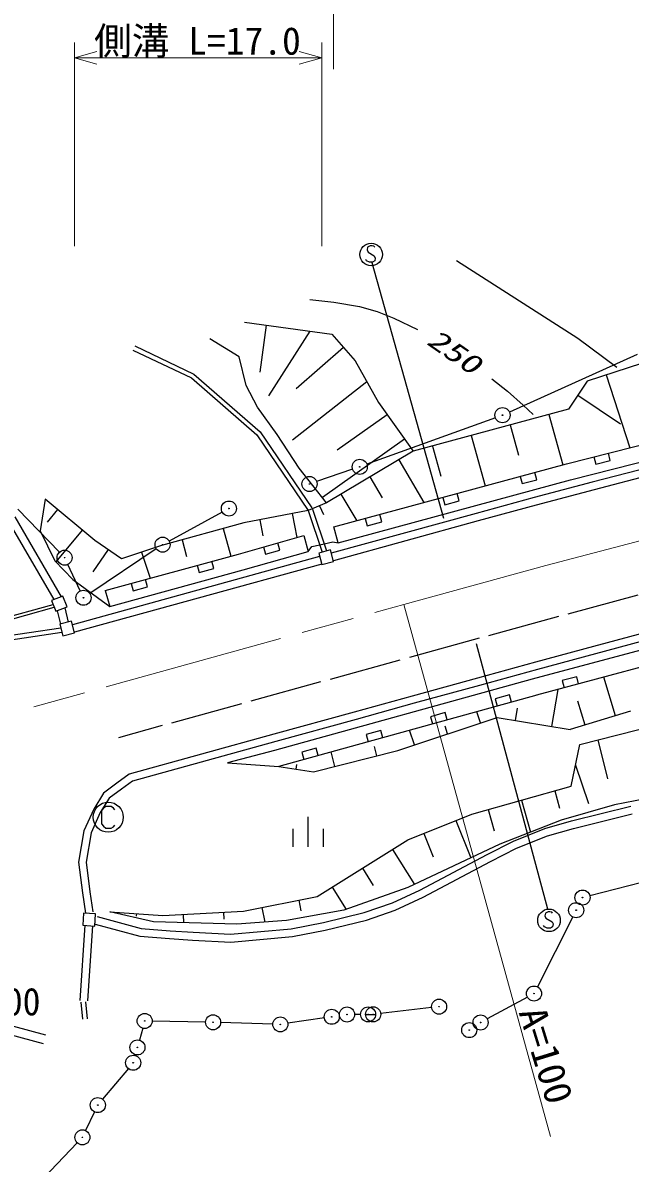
# Model space of a CAD drawing. Units: millimetres, scale not verified. Extents: x 40000 to 680000, y 20000 to 380000.
# Drawn here: x 404060 to 444393, y 243694 to 319438 of the extents above; entities that cross this region are included whole.
import ezdxf
from ezdxf.enums import TextEntityAlignment as Align

# ---------------------------------------------------------------- set-up
doc = ezdxf.new("R2010")
doc.units = ezdxf.units.MM
doc.header["$LTSCALE"] = 1000
doc.linetypes.add('CHAIN', pattern=[18.5, 12, -1.5, 3.5, -1.5])
for name, color, linetype, lineweight in [('M-BGD', 7, 'Continuous', 25), ('M-BGD-EXST', 7, 'Continuous', 25), ('M-BMK', 2, 'CHAIN', 13), ('M-BMK-ROW', 30, 'Continuous', 25), ('M-STR-HTXT', 7, 'Continuous', 13), ('M-STR-STRC', 7, 'Continuous', 25)]:
    doc.layers.add(name, color=color, linetype=linetype, lineweight=lineweight)
doc.styles.add('ＭＳ ゴシック', font='')
doc.styles.get('ＭＳ ゴシック').set_extended_font_data('MS Gothic')

msp = doc.modelspace()

# ---------------------------------------------------------------- linework, layer by layer
at = {"layer": 'M-BGD'}
for p, q in [((418774, 299546), (424573, 298765)), ((420224, 299351), (419803, 296227)), ((418433, 297247), (416478, 298457)), ((423123, 298960), (420381, 294667)), ((424573, 298765), (426130, 296987)), ((411368, 297703), (415261, 295855)), ((411497, 297974), (415427, 296108)), ((425351, 297876), (422202, 295117)), ((449061, 298088), (441537, 295644)), ((418894, 295338), (418433, 297247)), ((426130, 296987), (427677, 294211)), ((415261, 295855), (419597, 292069)), ((415427, 296108), (419823, 292270)), ((426904, 295599), (421960, 291710)), ((441537, 295644), (440289, 293779)), ((442791, 296051), (444362, 291217)), ((419643, 293914), (418894, 295338)), ((440913, 294711), (443751, 292811)), ((420959, 292094), (419643, 293914)), ((427677, 294211), (429978, 290977)), ((428252, 293403), (424933, 291042)), ((440289, 293779), (429978, 290977)), ((439000, 293429), (439912, 290074)), ((436422, 292728), (436969, 290717)), ((440154, 290140), (449387, 292503)), ((419597, 292069), (423010, 287050)), ((419823, 292270), (423259, 287219)), ((422410, 289862), (420959, 292094)), ((429403, 291786), (423952, 287909)), ((433844, 292028), (434755, 288677)), ((429978, 290977), (424223, 287565)), ((431267, 291327), (431813, 289318)), ((440435, 289076), (449652, 291435)), ((424704, 285953), (440154, 290140)), ((429019, 290408), (430697, 287577)), ((441978, 290607), (442102, 290123)), ((442102, 290123), (443071, 290370)), ((443071, 290370), (442947, 290855)), ((424223, 287565), (422410, 289862)), ((438193, 289090), (438062, 289573)), ((445740, 289931), (441874, 288924)), ((445871, 289428), (442006, 288421)), ((424991, 284891), (440435, 289076)), ((427100, 289271), (427918, 287891)), ((437097, 289311), (437227, 288829)), ((437227, 288829), (438193, 289090)), ((441874, 288924), (438012, 287906)), ((425182, 288134), (426230, 286366)), ((431946, 287916), (432077, 287433)), ((433042, 287695), (432912, 288177)), ((438012, 287906), (434162, 286854)), ((442006, 288421), (438149, 287404)), ((405546, 287789), (405207, 285685)), ((408832, 285057), (405546, 287789)), ((406368, 287106), (405675, 286272)), ((424223, 287565), (423010, 287050)), ((423295, 287145), (424230, 284362)), ((423759, 287355), (424024, 286770)), ((432077, 287433), (433042, 287695)), ((438149, 287404), (434299, 286353)), ((403076, 286374), (406122, 281132)), ((403533, 286622), (406614, 281322)), ((423010, 287050), (418733, 286230)), ((419803, 286435), (420008, 285365)), ((421941, 286845), (422248, 285244)), ((423010, 287050), (423940, 284283)), ((434162, 286854), (424543, 284211)), ((434299, 286353), (424681, 283709)), ((426796, 286520), (426927, 286037)), ((427892, 286299), (427761, 286781)), ((405207, 285685), (406188, 283703)), ((408010, 285740), (406257, 283631)), ((418733, 286230), (413270, 284711)), ((417368, 285850), (417877, 284016)), ((424991, 284891), (424704, 285953)), ((426927, 286037), (427892, 286299)), ((410611, 283833), (408832, 285057)), ((414636, 285091), (414940, 283996)), ((418386, 284156), (422718, 285377)), ((421137, 284420), (421004, 284902)), ((422718, 285377), (423017, 284318)), ((423779, 284762), (424637, 284965)), ((424637, 284965), (424991, 284891)), ((409721, 284445), (408705, 282968)), ((409539, 281726), (418386, 284156)), ((413270, 284711), (410611, 283833)), ((411941, 284272), (412512, 282543)), ((418684, 283097), (423017, 284318)), ((420040, 284635), (420174, 284153)), ((420174, 284153), (421137, 284420)), ((423017, 284318), (423254, 284654)), ((423254, 284654), (423779, 284762)), ((424482, 284430), (423710, 284221)), ((423710, 284221), (423919, 283449)), ((424691, 283658), (424482, 284430)), ((406188, 283703), (407382, 282457)), ((423769, 283989), (407360, 279462)), ((423907, 283488), (407486, 278957)), ((415647, 283418), (415780, 282936)), ((416744, 283203), (416611, 283685)), ((423919, 283449), (424691, 283658)), ((409831, 280665), (418684, 283097)), ((415780, 282936), (416744, 283203)), ((407382, 282457), (409831, 280665)), ((411254, 282201), (411387, 281719)), ((411387, 281719), (412351, 281986)), ((412351, 281986), (412218, 282468)), ((406722, 281363), (405976, 281076)), ((405976, 281076), (406254, 280353)), ((407000, 280641), (406722, 281363)), ((409539, 281726), (409831, 280665)), ((393331, 277254), (406079, 280808)), ((393385, 277061), (406151, 280621)), ((406254, 280353), (407000, 280641)), ((406352, 280391), (406563, 279500)), ((406842, 280579), (407067, 279627)), ((407303, 279686), (406526, 279491)), ((407498, 278910), (407303, 279686)), ((393503, 277339), (406586, 279249)), ((393547, 277042), (406660, 278957)), ((406526, 279491), (406720, 278715)), ((406720, 278715), (407498, 278910)), ((445820, 279053), (441959, 278010)), ((447136, 278315), (437893, 275838)), ((441959, 278010), (438107, 276968)), ((445950, 278570), (442090, 277528)), ((447414, 277251), (438177, 274775)), ((442090, 277528), (438239, 276485)), ((438107, 276968), (434244, 275912)), ((438239, 276485), (434377, 275429)), ((437893, 275838), (420763, 271109)), ((434244, 275912), (429917, 274723)), ((440840, 276007), (439874, 275748)), ((439874, 275748), (440004, 275265)), ((440970, 275524), (440840, 276007)), ((443417, 273408), (442638, 275971)), ((434377, 275429), (430051, 274241)), ((439189, 272691), (439600, 275157)), ((438185, 274777), (421055, 270049)), ((429917, 274723), (426061, 273651)), ((430051, 274241), (426194, 273169)), ((436386, 274799), (435422, 274533)), ((435422, 274533), (435555, 274051)), ((436519, 274318), (436386, 274799)), ((441404, 272796), (440925, 274374)), ((426061, 273651), (420732, 272184)), ((432106, 273618), (431142, 273352)), ((432239, 273136), (432106, 273618)), ((434464, 272932), (434216, 273682)), ((436771, 273094), (436907, 273907)), ((444424, 273714), (440398, 272490)), ((426194, 273169), (420865, 271701)), ((428972, 271115), (435563, 273296)), ((431142, 273352), (431275, 272870)), ((432267, 272206), (432097, 272721)), ((435563, 273296), (440398, 272490)), ((441043, 271511), (448187, 273324)), ((420732, 272184), (411128, 269537)), ((427825, 272436), (426861, 272170)), ((426861, 272170), (426994, 271688)), ((427958, 271954), (427825, 272436)), ((430070, 271479), (429749, 272449)), ((420865, 271701), (411349, 269079)), ((423545, 271254), (422581, 270988)), ((423678, 270772), (423545, 271254)), ((427572, 270758), (427416, 271369)), ((440483, 268739), (441043, 271511)), ((442234, 271813), (442892, 269220)), ((420763, 271109), (417652, 270279)), ((422581, 270988), (422714, 270506)), ((423372, 269686), (428972, 271115)), ((424772, 270043), (424526, 271007)), ((417652, 270279), (421055, 270049)), ((421055, 270049), (423372, 269686)), ((422214, 269867), (422263, 270181)), ((440763, 270125), (441616, 267594)), ((410307, 268938), (409417, 268275)), ((411128, 269537), (410307, 268938)), ((411349, 269079), (410605, 268536)), ((409417, 268275), (408766, 267215)), ((410605, 268536), (409793, 267932)), ((433871, 266880), (440483, 268739)), ((439381, 268429), (439703, 267284)), ((448811, 268563), (443341, 267494)), ((409793, 267932), (409208, 266980)), ((409572, 267395), (409412, 267275)), ((409932, 267395), (409572, 267395)), ((410092, 267275), (409932, 267395)), ((437177, 267809), (437774, 265688)), ((443341, 267494), (439801, 266487)), ((440496, 266434), (444425, 267412)), ((408766, 267215), (408108, 265780)), ((409208, 266980), (408591, 265633)), ((409412, 267275), (409292, 267115)), ((409292, 267115), (409292, 266235)), ((410172, 267155), (410092, 267275)), ((422995, 266701), (422995, 264701)), ((429619, 265161), (433871, 266880)), ((434973, 267190), (435370, 265778)), ((440631, 265931), (444522, 266900)), ((409292, 266235), (409412, 266075)), ((409412, 266075), (409572, 265955)), ((409572, 265955), (409932, 265955)), ((409932, 265955), (410092, 266035)), ((410092, 266035), (410172, 266155)), ((421995, 265901), (421995, 264701)), ((423995, 265901), (423995, 264701)), ((432808, 266450), (433808, 263977)), ((439801, 266487), (435736, 264885)), ((436636, 265085), (438723, 265922)), ((438723, 265922), (440496, 266434)), ((438892, 265429), (440631, 265931)), ((408108, 265780), (407764, 263686)), ((408591, 265633), (408269, 263677)), ((423599, 261410), (429619, 265161)), ((430682, 265591), (431311, 264035)), ((436852, 264611), (438892, 265429)), ((428616, 264536), (430063, 262213)), ((435736, 264885), (429632, 262010)), ((434888, 264190), (436636, 265085)), ((435125, 263727), (436852, 264611)), ((407764, 263686), (408025, 261652)), ((408269, 263677), (408520, 261724)), ((430424, 261832), (434888, 264190)), ((430655, 261365), (435125, 263727)), ((426609, 263286), (427328, 262131)), ((408025, 261652), (408221, 260308)), ((408520, 261724), (408716, 260380)), ((418723, 260436), (423599, 261410)), ((424602, 262035), (425527, 260550)), ((429632, 262010), (425373, 260496)), ((428599, 260993), (430424, 261832)), ((428793, 260510), (430655, 261365)), ((419942, 260679), (420136, 259704)), ((422380, 261167), (422520, 260466)), ((426725, 260341), (428599, 260993)), ((408092, 260304), (408039, 259498)), ((408890, 260251), (408092, 260304)), ((408837, 259445), (408890, 260251)), ((408995, 260081), (411911, 259278)), ((409833, 260395), (413369, 260146)), ((412736, 259715), (409833, 260395)), ((411601, 260271), (411589, 260100)), ((413369, 260146), (418723, 260436)), ((414707, 260218), (414737, 259661)), ((417384, 260363), (417409, 259898)), ((421568, 259812), (418269, 259564)), ((425373, 260496), (421568, 259812)), ((424031, 259684), (426725, 260341)), ((424142, 259175), (426872, 259841)), ((426872, 259841), (428793, 260510)), ((408168, 259495), (407837, 254504)), ((408039, 259498), (408837, 259445)), ((408677, 259461), (408346, 254470)), ((408857, 259580), (411821, 258764)), ((411911, 259278), (413837, 259135)), ((418269, 259564), (412736, 259715)), ((413837, 259135), (415365, 259037)), ((417853, 258905), (421888, 259270)), ((421888, 259270), (424031, 259684)), ((421961, 258754), (424142, 259175)), ((411821, 258764), (413804, 258616)), ((413804, 258616), (415337, 258518)), ((415337, 258518), (417863, 258383)), ((415365, 259037), (417853, 258905)), ((417863, 258383), (421961, 258754)), ((397481, 253768), (405410, 251635)), ((397637, 254348), (405566, 252215)), ((407922, 254390), (408030, 253260)), ((408221, 254419), (408329, 253289))]:
    msp.add_line(p, q, dxfattribs=at)
for points in [[(432856, 303647), (440914, 298499), (443497, 296566)], [(423111, 301057), (424706, 300886), (426429, 300585), (427583, 300256), (428709, 299828), (430259, 299068)], [(435195, 295782), (436251, 294977), (437295, 294046), (437957, 293412)]]:
    msp.add_lwpolyline(points, dxfattribs=at)
msp.add_circle((409732, 266675), 1000, dxfattribs=at)
at = {"layer": 'M-BGD-EXST'}
for p, q in [((426953, 304533), (426923, 304353)), ((427133, 304623), (426953, 304533)), ((427253, 304623), (427133, 304623)), ((427373, 304593), (427253, 304623)), ((427433, 304533), (427373, 304593)), ((426923, 304353), (426983, 304203)), ((426983, 304203), (427403, 303963)), ((427403, 303963), (427463, 303813)), ((427463, 303813), (427433, 303633)), ((426893, 303633), (426833, 303723)), ((427073, 303543), (426893, 303633)), ((427283, 303543), (427073, 303543)), ((432018, 286525), (427262, 303502)), ((427433, 303633), (427283, 303543)), ((434156, 278205), (438909, 260593)), ((438762, 260302), (438732, 260122)), ((438732, 260122), (438792, 259972)), ((438942, 260392), (438762, 260302)), ((438792, 259972), (439212, 259732)), ((439062, 260392), (438942, 260392)), ((439182, 260362), (439062, 260392)), ((439242, 260302), (439182, 260362)), ((438702, 259402), (438642, 259492)), ((438882, 259312), (438702, 259402)), ((439092, 259312), (438882, 259312)), ((439242, 259402), (439092, 259312)), ((439212, 259732), (439272, 259582)), ((439272, 259582), (439242, 259402))]:
    msp.add_line(p, q, dxfattribs=at)
for centre in [(427193, 304053), (439002, 259822)]:
    msp.add_circle(centre, 750, dxfattribs=at)
at = {"layer": 'M-BMK'}
msp.add_line((391773, 270417), (429352, 280792), dxfattribs=at)
msp.add_lwpolyline([(429352, 280792), (438802, 283388), (448277, 285892), (457798, 288214), (466817, 290150)], dxfattribs=at)
at = {"layer": 'M-BMK-ROW'}
for p, q in [((444853, 297412), (436369, 293583)), ((435443, 293207), (426906, 290117)), ((425963, 289785), (423571, 288968)), ((406488, 284274), (403729, 287137)), ((417309, 286937), (413780, 285015)), ((412926, 284497), (408504, 281530)), ((407876, 281703), (407048, 283461)), ((445162, 262345), (441712, 261460)), ((441002, 260890), (441030, 260944)), ((440579, 260052), (438232, 255407)), ((437567, 254722), (434898, 253276)), ((431206, 254033), (427823, 253637)), ((416195, 253062), (412655, 253131)), ((420661, 252929), (417195, 253037)), ((424083, 253345), (421656, 252986)), ((425095, 253495), (425072, 253492)), ((426488, 253574), (426090, 253572)), ((426826, 253576), (427488, 253581)), ((412022, 252659), (411804, 251866)), ((434122, 252813), (434043, 252760)), ((411538, 250902), (411523, 250847)), ((411069, 249981), (409361, 247938)), ((408825, 247103), (408233, 245861)), ((407672, 245048), (405457, 242723))]:
    msp.add_line(p, q, dxfattribs=at)
for centre, radius in [((435913, 293377), 500), ((435913, 293377), 20), ((426436, 289947), 500), ((426436, 289947), 20), ((423098, 288806), 500), ((423098, 288806), 20), ((417748, 287176), 500), ((417748, 287176), 20), ((413341, 284776), 500), ((406835, 283913), 500), ((413341, 284776), 20), ((406835, 283913), 20), ((408089, 281251), 500), ((408089, 281251), 20), ((441228, 261336), 500), ((441228, 261336), 20), ((440804, 260498), 500), ((440804, 260498), 20), ((438007, 254961), 500), ((431703, 254091), 500), ((438007, 254961), 20), ((424577, 253418), 500), ((425590, 253569), 500), ((426988, 253577), 500), ((427326, 253579), 500), ((431703, 254091), 20), ((412155, 253141), 500), ((412155, 253141), 20), ((416695, 253052), 500), ((416695, 253052), 20), ((421161, 252913), 500), ((424577, 253418), 20), ((425590, 253569), 20), ((426988, 253577), 20), ((427326, 253579), 20), ((433706, 252534), 500), ((434458, 253038), 500), ((434458, 253038), 20), ((421161, 252913), 20), ((433706, 252534), 20), ((411671, 251384), 500), ((411390, 250365), 500), ((411671, 251384), 20), ((411390, 250365), 20), ((409041, 247554), 500), ((409041, 247554), 20), ((408017, 245410), 500), ((408017, 245410), 20)]:
    msp.add_circle(centre, radius, dxfattribs=at)
at = {"layer": 'M-STR-HTXT'}
for p, q in [((424691, 316367), (424691, 324168)), ((407486, 304594), (407486, 318122)), ((407486, 317122), (408986, 317542)), ((422419, 317542), (423919, 317122)), ((423919, 318122), (423919, 304594)), ((408986, 316702), (407486, 317122)), ((407486, 317122), (423919, 317122)), ((423919, 317122), (422419, 316702)), ((429352, 280792), (439102, 245477))]:
    msp.add_line(p, q, dxfattribs=at)
at = {"layer": 'M-STR-STRC'}
for p, q in [((444906, 281414), (440255, 280164)), ((439640, 280009), (434991, 278720)), ((434365, 278556), (429732, 277276)), ((429099, 277101), (424463, 275823)), ((423837, 275655), (419196, 274378)), ((418588, 274213), (413930, 272926)), ((413315, 272755), (410410, 271944))]:
    msp.add_line(p, q, dxfattribs=at)

# ---------------------------------------------------------------- texts
at = {"layer": 'M-BGD', "style": 'ＭＳ ゴシック', "oblique": 15, "width": 1.4}
msp.add_text('250', height=1320, rotation=325.2, dxfattribs=at).set_placement((430570, 297818), align=Align.BOTTOM_LEFT)
at = {"layer": 'M-STR-HTXT', "style": 'ＭＳ ゴシック'}
msp.add_text('側溝 L=17.0', height=1833, dxfattribs=at).set_placement((408794, 316771), align=Align.BOTTOM_LEFT)
at = {"layer": 'M-STR-HTXT', "style": 'ＭＳ ゴシック', "width": 0.95}
msp.add_text('ヒュ-ム管\u3000L=17.0 Φ=600', height=1833, dxfattribs=at).set_placement((377240, 252965), align=Align.BOTTOM_LEFT)
at = {"layer": 'M-STR-HTXT', "style": 'ＭＳ ゴシック', "width": 1.05}
msp.add_text('A=100', height=1833, rotation=287.1, dxfattribs=at).set_placement((436450, 253557), align=Align.BOTTOM_LEFT)

doc.saveas('drawing.dxf')
